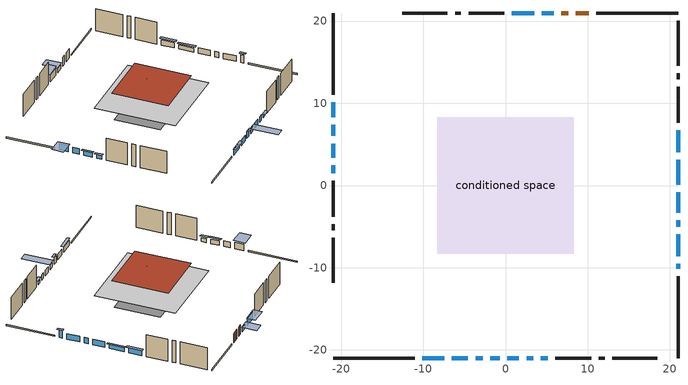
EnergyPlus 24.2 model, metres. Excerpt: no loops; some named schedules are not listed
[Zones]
conditioned space
 floor outside (Floor1 construction): -0.56,-0.56 -0.56,0.56 0.56,0.56 0.56,-0.56 z0
 floor outside (Floor2 construction): -0.82,-0.82 -0.82,0.82 0.82,0.82 0.82,-0.82 z0
 floor outside (Floor3 construction): -1.97,-1.97 -1.97,1.97 1.97,1.97 1.97,-1.97 z0
 floor adiabatic (AdiabaticFloorConstruction): -8.29,-8.29 -8.29,8.29 8.29,8.29 8.29,-8.29 z2.44
 floor foundation (Slab1 construction): -7.01,-4.72 -7.01,4.72 7.01,4.72 7.01,-4.72 z0
 wall outside (RimJoist1 construction): 20.98,20.98 11.04,20.98 / -20.98,-20.98 -11.04,-20.98 / -20.98,20.98 -20.98,11.04 / 20.98,-20.98 20.98,-11.04 z0:0.3
 wall outside (AdiabaticWallConstruction 1): 10.12,20.98 8.54,20.98 / 7.61,20.98 6.8,20.98 z0:2.03
 wall outside (AdiabaticWallConstruction): 20.98,-10.12 20.98,-9.51 z0:1.7; -10.12,-20.98 -7.45,-20.98 / 20.98,4.06 20.98,6.73 z0:1.14; 20.98,-8.58 20.98,-5.94 / 20.98,-5.01 20.98,-4.22 / -6.52,-20.98 -4.56,-20.98 / 0.23,-20.98 1.64,-20.98 / -20.98,7.36 -20.98,6.03 / 20.98,-3.29 20.98,-0.85 / 2.56,-20.98 3.35,-20.98 z0:1.22; 5.88,20.98 4.4,20.98 / -20.98,2.45 -20.98,1.48 z0:0.86; 3.47,20.98 0.78,20.98 / -3.64,-20.98 -2.77,-20.98 / -20.98,10.12 -20.98,8.29 z0:1.47; -1.84,-20.98 -0.7,-20.98 / -20.98,5.11 -20.98,3.38 z0:0.99; 20.98,0.08 20.98,3.13 z0:0.92; 4.28,-20.98 5.14,-20.98 z0:0.69
 wall outside (Wall1 construction): -0.15,20.98 -4.49,20.98 / 6.07,-20.98 10.42,-20.98 / -20.98,0.55 -20.98,-3.79 / 20.98,7.66 20.98,12 z0:4.88
 wall outside (Wall2 construction): -5.42,20.98 -6.14,20.98 / 11.35,-20.98 12.06,-20.98 / -20.98,-4.72 -20.98,-5.44 / 20.98,12.93 20.98,13.65 z0:4.88
 wall outside (Wall3 construction): -7.07,20.98 -12.54,20.98 / 12.99,-20.98 18.46,-20.98 / -20.98,-6.37 -20.98,-11.84 / 20.98,14.58 20.98,20.05 z0:4.88
 window (WindowConstruction 18): 20.98,-10.12 20.98,-9.51 z0:1.7
 window (WindowConstruction 6): -10.12,-20.98 -7.45,-20.98 z0:1.14
 window (WindowConstruction 7): 20.98,-8.58 20.98,-5.94 z0:1.22
 window (WindowConstruction 8): 20.98,-5.01 20.98,-4.22 z0:1.22
 window (WindowConstruction 9): 5.87,20.98 4.4,20.98 z0:0.86
 window (WindowConstruction 10): 3.47,20.98 0.78,20.98 z0:1.47
 window (WindowConstruction 11): -6.52,-20.98 -4.56,-20.98 z0:1.22
 window (WindowConstruction 12): -3.63,-20.98 -2.77,-20.98 z0:1.47
 window (WindowConstruction 13): -20.98,10.12 -20.98,8.29 z0:1.47
 window (WindowConstruction 14): -1.84,-20.98 -0.7,-20.98 z0:0.99
 window (WindowConstruction 15): 0.23,-20.98 1.63,-20.98 z0:1.22
 window (WindowConstruction 16): -20.98,7.36 -20.98,6.04 z0:1.22
 window (WindowConstruction 17): 20.98,-3.29 20.98,-0.85 z0:1.22
 window (WindowConstruction): 20.98,0.08 20.98,3.13 z0:0.91
 window (WindowConstruction 1): 20.98,4.06 20.98,6.73 z0:1.14
 window (WindowConstruction 2): 2.56,-20.98 3.35,-20.98 z0:1.22
 window (WindowConstruction 3): -20.98,5.11 -20.98,3.38 z0:0.99
 window (WindowConstruction 4): 4.28,-20.98 5.14,-20.98 z0:0.69
 window (WindowConstruction 5): -20.98,2.45 -20.98,1.48 z0:0.86
 door (Door): 10.12,20.98 8.54,20.98 z0:2.03
 door (Door 1): 7.61,20.98 6.8,20.98 z0:2.03
 ceiling adiabatic (AdiabaticFloorConstruction): 8.29,-8.29 8.29,8.29 -8.29,8.29 -8.29,-8.29 z2.44
 roof outside (Roof1 construction): -5.75,5.75 -5.75,-5.75 5.75,-5.75 5.75,5.75 z4.88
 roof outside (Roof2 construction): -1.61,1.61 -1.61,-1.61 1.61,-1.61 1.61,1.61 z4.88
shading: 20.98,-9.21 20.98,-10.41 21.49,-10.41 21.49,-9.21 z2; -7.15,-20.98 -10.41,-20.98 -10.41,-21.49 -7.15,-21.49 z1.44; 4.1,20.98 6.17,20.98 6.17,24.03 4.1,24.03 z1.16; 0.48,20.98 3.77,20.98 3.77,22.76 0.48,22.76 z1.77; -2.57,-20.98 -3.84,-20.98 -3.84,-21.39 -2.57,-21.39 z1.67; -20.98,7.99 -20.98,10.41 -24.03,10.41 -24.03,7.99 z1.77; -0.4,-20.98 -2.14,-20.98 -2.14,-26.77 -0.4,-26.77 z1.29; 20.98,3.43 20.98,-0.22 21.39,-0.22 21.39,3.43 z1.21; 20.98,7.03 20.98,3.76 21.49,3.76 21.49,7.03 z1.44; -20.98,3.08 -20.98,5.4 -21.49,5.4 -21.49,3.08 z1.29; 5.44,-20.98 3.98,-20.98 3.98,-21.49 5.44,-21.49 z0.98; -20.98,1.18 -20.98,2.75 -21.49,2.75 -21.49,1.18 z1.16
[Building]
Building 1: Terrain=Suburbs
[Site:Location]
Summerland CS_BC: Latitude {deg}=49.56; Longitude {deg}=-119.65; Time Zone {hr}=-8; Elevation {m}=454; Keep Site Location Information=Yes
[Site:GroundTemperature:Shallow]
5.06956, 3.19416, 3.04397, 3.93394, 7.50669, 11.0628, 14.1458, 16.0987, 16.2646, 14.6762, 11.6719, 8.22487
[Site:WaterMainsTemperature]
Calculation Method=Schedule; Temperature Schedule=mains temperature schedule
[Material] Roughness=Rough; Thermal Absorptance=0.9
Name | Thickness {m} | Conductivity {W/m-K} | Density {kg/m3} | Specific Heat {J/kg-K} | Solar Absorptance | Visible Absorptance
asphalt or fiberglass shingles | 0.00635 | 0.162714 | 1121.4 | 1465.45 | 0.4 | 0.4
concrete 4.0 in. | 0.1016 | 1.803125 | 2242.8 | 837.4 | 0.7 | 0.7
door material | 0.04445 | 0.0451087 | 512.64 | 1214.23 | 0.7 | 0.7
floor covering | 0.0127 | 0.0433444 | 54.468 | 1339.84 | 0.6 | 0.6
floor rigid ins; roof rigid ins 1 | 0.051816 | 0.029427 | 32.04 | 1214.23 | 0.7 | 0.7
floor rigid ins 1; wall rigid ins | 0.512978 | 0.029427 | 32.04 | 1214.23 | 0.7 | 0.7
floor stud and cavity | 0.1397 | 0.0901361 | 92.3553 | 1139.71 | 0.7 | 0.7
floor stud and cavity 1 | 0.1397 | 0.0905476 | 92.3553 | 1139.71 | 0.7 | 0.7
floor stud and cavity 2 | 0.1397 | 0.0903414 | 92.3553 | 1139.71 | 0.7 | 0.7
floor stud and cavity 3 | 0.1397 | 1.75129 | 37.0049 | 1207.88 | 0.7 | 0.7
furniture material conditioned space 1 | 0.1524 | 0.115458 | 640.8 | 1214.23 | 0.6 | 0.6
gypsum board | 0.0127 | 0.160291 | 801 | 837.4 | 0.6 | 0.6
osb sheathing 0.5 in. | 0.0127 | 0.115458 | 512.64 | 1214.23 | 0.7 | 0.7
osb sheathing 0.75 in. | 0.01905 | 0.115458 | 512.64 | 1214.23 | 0.7 | 0.7
osb sheathing 2.0 in. | 0.0508 | 0.115458 | 512.64 | 1214.23 | 0.7 | 0.7
rim joist stud and cavity | 0.0508 | 0.0310022 | 125.044 | 1163.47 | 0.6 | 0.6
roof rigid ins | 0.103632 | 0.029427 | 32.04 | 1214.23 | 0.7 | 0.7
roof stud and cavity | 0.2032 | 0.077871 | 78.34581 | 1123.46 | 0.7 | 0.7
roof stud and cavity 1 | 0.2032 | 0.160292 | 78.34581 | 1123.46 | 0.7 | 0.7
wall stud and cavity | 0.1397 | 0.100049 | 139.0536 | 1170.24 | 0.7 | 0.7
wall stud and cavity 1 | 0.1397 | 0.10344 | 139.0536 | 1170.24 | 0.7 | 0.7
wall stud and cavity 2 | 0.1397 | 0.0935595 | 139.0536 | 1170.24 | 0.7 | 0.7
wall stud and cavity 3 | 0.0889 | 0.380278 | 52.3479 | 1209.89 | 0.7 | 0.7
wall stud and cavity 4 | 0.0889 | 0.391764 | 83.0341 | 1211.67 | 0.7 | 0.7
wood siding | 0.0254 | 0.102417 | 544.68 | 1172.36 | 0.4 | 0.4
wood siding 1; wood siding 2; wood siding 3 | 0.0254 | 0.102417 | 544.68 | 1172.36 | 0.7 | 0.7
[WindowMaterial:SimpleGlazingSystem]
Name | U-Factor {W/m2-K} | Solar Heat Gain Coefficient
WindowMaterial | 2.080987 | 0.62
WindowMaterial 1 | 2.32968 | 0.58
WindowMaterial 10 | 2.34161 | 0.41
WindowMaterial 11 | 2.34842 | 0.57
WindowMaterial 12 | 2.50286 | 0.51
WindowMaterial 13 | 2.56986 | 0.47
WindowMaterial 14 | 2.33309 | 0.58
WindowMaterial 15 | 2.4563 | 0.51
WindowMaterial 2 | 2.52841 | 0.49
WindowMaterial 3 | 2.415989 | 0.54
WindowMaterial 4 | 2.63573 | 0.44
WindowMaterial 5 | 2.56873 | 0.48
WindowMaterial 6 | 2.430184 | 0.54
WindowMaterial 7 | 2.52898 | 0.49
WindowMaterial 8 | 2.46879 | 0.52
WindowMaterial 9 | 2.291073 | 0.6
[Construction]
AdiabaticFloorConstruction: floor stud and cavity 3, floor rigid ins 1, osb sheathing 0.75 in., floor covering
AdiabaticWallConstruction: wood siding 2, wall rigid ins, wall stud and cavity 3, gypsum board
AdiabaticWallConstruction 1: wood siding 3, wall rigid ins, wall stud and cavity 3, gypsum board
Door; Door 1: door material
Floor1 construction: floor stud and cavity, floor rigid ins, osb sheathing 0.75 in., floor covering
Floor2 construction: floor stud and cavity 1, floor rigid ins, osb sheathing 0.75 in., floor covering
Floor3 construction: floor stud and cavity 2, floor rigid ins, osb sheathing 0.75 in., floor covering
furniture construction conditioned space 1: furniture material conditioned space 1
PartitionWallConstruction: gypsum board, wall stud and cavity 4, gypsum board
RimJoist1 construction: wood siding 1, osb sheathing 2.0 in., rim joist stud and cavity
Roof1 construction: asphalt or fiberglass shingles, roof rigid ins, osb sheathing 0.75 in., roof stud and cavity, gypsum board
Roof2 construction: asphalt or fiberglass shingles, roof rigid ins 1, osb sheathing 0.75 in., roof stud and cavity 1, gypsum board
Slab1 construction: concrete 4.0 in.
Wall1 construction: wood siding, osb sheathing 0.5 in., wall stud and cavity, gypsum board
Wall2 construction: wood siding, osb sheathing 0.5 in., wall stud and cavity 1, gypsum board
Wall3 construction: wood siding, osb sheathing 0.5 in., wall stud and cavity 2, gypsum board
WindowConstruction: WindowMaterial
WindowConstruction 1; WindowConstruction 6: WindowMaterial 1
WindowConstruction 10: WindowMaterial 9
WindowConstruction 11: WindowMaterial 10
WindowConstruction 12; WindowConstruction 9: WindowMaterial 8
WindowConstruction 13: WindowMaterial 11
WindowConstruction 14: WindowMaterial 12
WindowConstruction 15; WindowConstruction 3: WindowMaterial 3
WindowConstruction 16: WindowMaterial 13
WindowConstruction 17: WindowMaterial 14
WindowConstruction 18: WindowMaterial 15
WindowConstruction 2: WindowMaterial 2
WindowConstruction 4: WindowMaterial 4
WindowConstruction 5: WindowMaterial 5
WindowConstruction 7: WindowMaterial 6
WindowConstruction 8: WindowMaterial 7
[Zone]
conditioned space: Multiplier=1; Volume {m3}=703.7; Part of Total Floor Area=Yes
[Space]
conditioned space 1: Zone=conditioned space; Volume {m3}=703.7
[SurfaceProperty:ExposedFoundationPerimeter]
Slab1: Exposed Perimeter Calculation Method=TotalExposedPerimeter; Total Exposed Perimeter {m}=46.939
[InternalMass] Zone or ZoneList=conditioned space; Space or SpaceList=conditioned space 1
Name | Construction | Surface Area {m2}
furniture mass conditioned space 1 | furniture construction conditioned space 1 | 170.66
partition wall mass | PartitionWallConstruction | 426.649
[Lights]
interior lighting: Zone or ZoneList or Space or SpaceList=conditioned space 1; Schedule=interior lighting schedule; Design Level Calculation Method=LightingLevel; Lighting Level {W}=343.2; Return Air Fraction=0; Fraction Radiant=0.6; Fraction Visible=0.2; Fraction Replaceable=1
[People]
occupants: Zone or ZoneList or Space or SpaceList=conditioned space 1; Number of People Schedule=occupants schedule; Number of People Calculation Method=People; Number of People=3; Fraction Radiant=0.314171; Sensible Heat Fraction=0.56303; Activity Level Schedule=occupants activity schedule; Carbon Dioxide Generation Rate {m3/s-W}=0; Enable ASHRAE 55 Comfort Warnings=No; Mean Radiant Temperature Calculation Type=EnclosureAveraged
[ElectricEquipment] Zone or ZoneList or Space or SpaceList=conditioned space 1; Design Level Calculation Method=EquipmentLevel
Name | Schedule | Design Level {W} | Fraction Latent | Fraction Radiant | Fraction Lost
clothes dryer | clothes dryer schedule | 140.772 | 0.015 | 0.081 | 0.85
clothes washer | clothes washer schedule | 32.1985 | 0.03 | 0.162 | 0.7
cooking range | cooking range schedule | 215.147 | 0.08 | 0.432 | 0.2
dishwasher | dishwasher schedule | 66.8632 | 0.3 | 0.18 | 0.4
fridge | fridge schedule | 72.9452 | 0 | 0.6 | 0
mech vent bath fan 0 | mech vent bath fan 0 schedule | 50.2 | 0 | 0 | 1
mech vent bath fan 1 | mech vent bath fan 1 schedule | 50.2 | 0 | 0 | 1
mech vent house fan | mech vent house fan schedule | 0 | 0 | 0 | 1
mech vent house fan cfis | mech vent house fan cfis schedule | 0 | 0 | 0 | 0
mech vent range fan 0 | mech vent range fan 0 schedule | 57 | 0 | 0 | 1
misc plug loads | misc plug loads schedule | 494.7 | 0.045 | 0.513 | 0.1
whole house fan | Always On Discrete | 0 | 0 | 0 | 1
[OtherEquipment] Zone or ZoneList or Space or SpaceList=conditioned space 1; Design Level Calculation Method=EquipmentLevel
Name | Fuel Type | Schedule | Design Level {W} | Fraction Latent | Fraction Radiant | Fraction Lost
clothes dryer 1 | Electricity | clothes dryer schedule | 0 | 0.015 | 0.081 | 0.85
cooking range 1 | Electricity | cooking range schedule | 0 | 0.08 | 0.432 | 0.2
general water use latent | None | general water use schedule | 62.594 | 1 | 0 | 0
general water use sensible | None | general water use schedule | -61.6891 | 0 | 0.6 | 0
mech vent house fan latent load | None | Always On Discrete | 0 | 1 | 0 | 0
mech vent house fan sensible load | None | Always On Discrete | 0 | 0 | 0 | 0
water heater energy adjustment1 | NaturalGas | Always On Discrete | 0.01 | 0 | 0 | 1
[ZoneInfiltration:DesignFlowRate] Zone or ZoneList or Space or SpaceList=conditioned space 1; Schedule=Always On Discrete; Design Flow Rate Calculation Method=Flow/Zone; Design Flow Rate {m3/s}=0
infil flow; natural vent flow; whole house fan flow
[Foundation:Kiva]
Foundation Kiva 1: Initial Indoor Air Temperature {C}=18; Wall Height Above Grade {m}=0.1016; Wall Depth Below Slab {m}=0.2032
[Foundation:Kiva:Settings]
Soil Conductivity {W/m-K}=0.849921; Soil Density {kg/m3}=1842.3; Soil Specific Heat {J/kg-K}=418.7; Ground Solar Absorptivity=0.9; Ground Thermal Absorptivity=0.9; Ground Surface Roughness {m}=0.03; Far-Field Width {m}=40; Deep-Ground Boundary Condition=ZeroFlux; Deep-Ground Depth {m}=40; Minimum Cell Dimension {m}=0.2; Maximum Cell Growth Coefficient=3; Simulation Timestep=Timestep
[Exterior:Lights]
exterior lighting: Schedule=exterior lighting schedule; Design Level {W}=75.6
[Schedule:Week:Daily]
interior lighting schedule Week Rule - Jan1-Jan27: interior lighting schedule day, interior lighting schedule day, interior lighting schedule day, interior lighting schedule day, interior lighting schedule day, interior lighting schedule day, interior lighting schedule day, interior lighting schedule default day, interior lighting schedule default day, interior lighting schedule default day, interior lighting schedule default day, interior lighting schedule default day
interior lighting schedule Week Rule - Jan28-Feb3: interior lighting schedule day, interior lighting schedule day, interior lighting schedule day, interior lighting schedule day, interior lighting schedule day 1, interior lighting schedule day 1, interior lighting schedule day 1, interior lighting schedule default day, interior lighting schedule default day, interior lighting schedule default day, interior lighting schedule default day, interior lighting schedule default day
interior lighting schedule Week Rule - Feb4-Feb24: interior lighting schedule day 1, interior lighting schedule day 1, interior lighting schedule day 1, interior lighting schedule day 1, interior lighting schedule day 1, interior lighting schedule day 1, interior lighting schedule day 1, interior lighting schedule default day, interior lighting schedule default day, interior lighting schedule default day, interior lighting schedule default day, interior lighting schedule default day
interior lighting schedule Week Rule - Feb25-Mar3: interior lighting schedule day 1, interior lighting schedule day 1, interior lighting schedule day 1, interior lighting schedule day 1, interior lighting schedule day 2, interior lighting schedule day 2, interior lighting schedule day 2, interior lighting schedule default day, interior lighting schedule default day, interior lighting schedule default day, interior lighting schedule default day, interior lighting schedule default day
interior lighting schedule Week Rule - Mar4-Mar31: interior lighting schedule day 2, interior lighting schedule day 2, interior lighting schedule day 2, interior lighting schedule day 2, interior lighting schedule day 2, interior lighting schedule day 2, interior lighting schedule day 2, interior lighting schedule default day, interior lighting schedule default day, interior lighting schedule default day, interior lighting schedule default day, interior lighting schedule default day
interior lighting schedule Week Rule - Apr1-Apr28: interior lighting schedule day 3, interior lighting schedule day 3, interior lighting schedule day 3, interior lighting schedule day 3, interior lighting schedule day 3, interior lighting schedule day 3, interior lighting schedule day 3, interior lighting schedule default day, interior lighting schedule default day, interior lighting schedule default day, interior lighting schedule default day, interior lighting schedule default day
interior lighting schedule Week Rule - Apr29-May5: interior lighting schedule day 3, interior lighting schedule day 3, interior lighting schedule day 4, interior lighting schedule day 4, interior lighting schedule day 4, interior lighting schedule day 4, interior lighting schedule day 4, interior lighting schedule default day, interior lighting schedule default day, interior lighting schedule default day, interior lighting schedule default day, interior lighting schedule default day
interior lighting schedule Week Rule - May6-May26: interior lighting schedule day 4, interior lighting schedule day 4, interior lighting schedule day 4, interior lighting schedule day 4, interior lighting schedule day 4, interior lighting schedule day 4, interior lighting schedule day 4, interior lighting schedule default day, interior lighting schedule default day, interior lighting schedule default day, interior lighting schedule default day, interior lighting schedule default day
interior lighting schedule Week Rule - May27-Jun2: interior lighting schedule day 4, interior lighting schedule day 4, interior lighting schedule day 4, interior lighting schedule day 4, interior lighting schedule day 4, interior lighting schedule day 5, interior lighting schedule day 5, interior lighting schedule default day, interior lighting schedule default day, interior lighting schedule default day, interior lighting schedule default day, interior lighting schedule default day
interior lighting schedule Week Rule - Jun3-Jun30: interior lighting schedule day 5, interior lighting schedule day 5, interior lighting schedule day 5, interior lighting schedule day 5, interior lighting schedule day 5, interior lighting schedule day 5, interior lighting schedule day 5, interior lighting schedule default day, interior lighting schedule default day, interior lighting schedule default day, interior lighting schedule default day, interior lighting schedule default day
interior lighting schedule Week Rule - Jul1-Jul28: interior lighting schedule day 6, interior lighting schedule day 6, interior lighting schedule day 6, interior lighting schedule day 6, interior lighting schedule day 6, interior lighting schedule day 6, interior lighting schedule day 6, interior lighting schedule default day, interior lighting schedule default day, interior lighting schedule default day, interior lighting schedule default day, interior lighting schedule default day
interior lighting schedule Week Rule - Jul29-Aug4: interior lighting schedule day 6, interior lighting schedule day 6, interior lighting schedule day 6, interior lighting schedule day 7, interior lighting schedule day 7, interior lighting schedule day 7, interior lighting schedule day 7, interior lighting schedule default day, interior lighting schedule default day, interior lighting schedule default day, interior lighting schedule default day, interior lighting schedule default day
interior lighting schedule Week Rule - Aug5-Aug25: interior lighting schedule day 7, interior lighting schedule day 7, interior lighting schedule day 7, interior lighting schedule day 7, interior lighting schedule day 7, interior lighting schedule day 7, interior lighting schedule day 7, interior lighting schedule default day, interior lighting schedule default day, interior lighting schedule default day, interior lighting schedule default day, interior lighting schedule default day
interior lighting schedule Week Rule - Aug26-Sep1: interior lighting schedule day 7, interior lighting schedule day 7, interior lighting schedule day 7, interior lighting schedule day 7, interior lighting schedule day 7, interior lighting schedule day 7, interior lighting schedule day 8, interior lighting schedule default day, interior lighting schedule default day, interior lighting schedule default day, interior lighting schedule default day, interior lighting schedule default day
interior lighting schedule Week Rule - Sep2-Sep29: interior lighting schedule day 8, interior lighting schedule day 8, interior lighting schedule day 8, interior lighting schedule day 8, interior lighting schedule day 8, interior lighting schedule day 8, interior lighting schedule day 8, interior lighting schedule default day, interior lighting schedule default day, interior lighting schedule default day, interior lighting schedule default day, interior lighting schedule default day
interior lighting schedule Week Rule - Sep30-Oct6: interior lighting schedule day 8, interior lighting schedule day 9, interior lighting schedule day 9, interior lighting schedule day 9, interior lighting schedule day 9, interior lighting schedule day 9, interior lighting schedule day 9, interior lighting schedule default day, interior lighting schedule default day, interior lighting schedule default day, interior lighting schedule default day, interior lighting schedule default day
interior lighting schedule Week Rule - Oct7-Oct27: interior lighting schedule day 9, interior lighting schedule day 9, interior lighting schedule day 9, interior lighting schedule day 9, interior lighting schedule day 9, interior lighting schedule day 9, interior lighting schedule day 9, interior lighting schedule default day, interior lighting schedule default day, interior lighting schedule default day, interior lighting schedule default day, interior lighting schedule default day
interior lighting schedule Week Rule - Oct28-Nov3: interior lighting schedule day 9, interior lighting schedule day 9, interior lighting schedule day 9, interior lighting schedule day 9, interior lighting schedule day 10, interior lighting schedule day 10, interior lighting schedule day 10, interior lighting schedule default day, interior lighting schedule default day, interior lighting schedule default day, interior lighting schedule default day, interior lighting schedule default day
interior lighting schedule Week Rule - Nov4-Nov24: interior lighting schedule day 10, interior lighting schedule day 10, interior lighting schedule day 10, interior lighting schedule day 10, interior lighting schedule day 10, interior lighting schedule day 10, interior lighting schedule day 10, interior lighting schedule default day, interior lighting schedule default day, interior lighting schedule default day, interior lighting schedule default day, interior lighting schedule default day
interior lighting schedule Week Rule - Nov25-Dec1: interior lighting schedule day 10, interior lighting schedule day 10, interior lighting schedule day 10, interior lighting schedule day 10, interior lighting schedule day 10, interior lighting schedule day 10, interior lighting schedule day 11, interior lighting schedule default day, interior lighting schedule default day, interior lighting schedule default day, interior lighting schedule default day, interior lighting schedule default day
interior lighting schedule Week Rule - Dec2-Dec31: interior lighting schedule day 11, interior lighting schedule day 11, interior lighting schedule day 11, interior lighting schedule day 11, interior lighting schedule day 11, interior lighting schedule day 11, interior lighting schedule day 11, interior lighting schedule default day, interior lighting schedule default day, interior lighting schedule default day, interior lighting schedule default day, interior lighting schedule default day
occupants schedule Week Rule - Jan1-Dec31: occupants schedule day, occupants schedule day, occupants schedule day, occupants schedule day, occupants schedule day, occupants schedule day, occupants schedule day, occupants schedule default day, occupants schedule default day, occupants schedule default day, occupants schedule default day, occupants schedule default day
clothes dryer schedule Week Rule - Jan1-Dec31: clothes dryer schedule day, clothes dryer schedule day, clothes dryer schedule day, clothes dryer schedule day, clothes dryer schedule day, clothes dryer schedule day, clothes dryer schedule day, clothes dryer schedule default day, clothes dryer schedule default day, clothes dryer schedule default day, clothes dryer schedule default day, clothes dryer schedule default day
clothes washer schedule Week Rule - Jan1-Dec31: clothes washer schedule day, clothes washer schedule day, clothes washer schedule day, clothes washer schedule day, clothes washer schedule day, clothes washer schedule day, clothes washer schedule day, clothes washer schedule default day, clothes washer schedule default day, clothes washer schedule default day, clothes washer schedule default day, clothes washer schedule default day
cooking range schedule Week Rule - Jan1-Dec31: cooking range schedule day, cooking range schedule day, cooking range schedule day, cooking range schedule day, cooking range schedule day, cooking range schedule day, cooking range schedule day, cooking range schedule default day, cooking range schedule default day, cooking range schedule default day, cooking range schedule default day, cooking range schedule default day
dishwasher schedule Week Rule - Jan1-Dec31: dishwasher schedule day, dishwasher schedule day, dishwasher schedule day, dishwasher schedule day, dishwasher schedule day, dishwasher schedule day, dishwasher schedule day, dishwasher schedule default day, dishwasher schedule default day, dishwasher schedule default day, dishwasher schedule default day, dishwasher schedule default day
mech vent bath fan 0 schedule Week Rule - Jan1-Dec31: mech vent bath fan 0 schedule day, mech vent bath fan 0 schedule day, mech vent bath fan 0 schedule day, mech vent bath fan 0 schedule day, mech vent bath fan 0 schedule day, mech vent bath fan 0 schedule day, mech vent bath fan 0 schedule day, mech vent bath fan 0 schedule default day, mech vent bath fan 0 schedule default day, mech vent bath fan 0 schedule default day, mech vent bath fan 0 schedule default day, mech vent bath fan 0 schedule default day
mech vent bath fan 1 schedule Week Rule - Jan1-Dec31: mech vent bath fan 1 schedule day, mech vent bath fan 1 schedule day, mech vent bath fan 1 schedule day, mech vent bath fan 1 schedule day, mech vent bath fan 1 schedule day, mech vent bath fan 1 schedule day, mech vent bath fan 1 schedule day, mech vent bath fan 1 schedule default day, mech vent bath fan 1 schedule default day, mech vent bath fan 1 schedule default day, mech vent bath fan 1 schedule default day, mech vent bath fan 1 schedule default day
mech vent range fan 0 schedule Week Rule - Jan1-Dec31: mech vent range fan 0 schedule day, mech vent range fan 0 schedule day, mech vent range fan 0 schedule day, mech vent range fan 0 schedule day, mech vent range fan 0 schedule day, mech vent range fan 0 schedule day, mech vent range fan 0 schedule day, mech vent range fan 0 schedule default day, mech vent range fan 0 schedule default day, mech vent range fan 0 schedule default day, mech vent range fan 0 schedule default day, mech vent range fan 0 schedule default day
misc plug loads schedule Week Rule - Jan1-Dec31: misc plug loads schedule day, misc plug loads schedule day, misc plug loads schedule day, misc plug loads schedule day, misc plug loads schedule day, misc plug loads schedule day, misc plug loads schedule day, misc plug loads schedule default day, misc plug loads schedule default day, misc plug loads schedule default day, misc plug loads schedule default day, misc plug loads schedule default day
general water use schedule Week Rule - Jan1-Dec31: general water use schedule day, general water use schedule day, general water use schedule day, general water use schedule day, general water use schedule day, general water use schedule day, general water use schedule day, general water use schedule default day, general water use schedule default day, general water use schedule default day, general water use schedule default day, general water use schedule default day
exterior lighting schedule Week Rule - Jan1-Jan27: exterior lighting schedule day, exterior lighting schedule day, exterior lighting schedule day, exterior lighting schedule day, exterior lighting schedule day, exterior lighting schedule day, exterior lighting schedule day, exterior lighting schedule default day, exterior lighting schedule default day, exterior lighting schedule default day, exterior lighting schedule default day, exterior lighting schedule default day
exterior lighting schedule Week Rule - Jan28-Feb3: exterior lighting schedule day, exterior lighting schedule day, exterior lighting schedule day, exterior lighting schedule day, exterior lighting schedule day 1, exterior lighting schedule day 1, exterior lighting schedule day 1, exterior lighting schedule default day, exterior lighting schedule default day, exterior lighting schedule default day, exterior lighting schedule default day, exterior lighting schedule default day
exterior lighting schedule Week Rule - Feb4-Feb24: exterior lighting schedule day 1, exterior lighting schedule day 1, exterior lighting schedule day 1, exterior lighting schedule day 1, exterior lighting schedule day 1, exterior lighting schedule day 1, exterior lighting schedule day 1, exterior lighting schedule default day, exterior lighting schedule default day, exterior lighting schedule default day, exterior lighting schedule default day, exterior lighting schedule default day
exterior lighting schedule Week Rule - Feb25-Mar3: exterior lighting schedule day 1, exterior lighting schedule day 1, exterior lighting schedule day 1, exterior lighting schedule day 1, exterior lighting schedule day 2, exterior lighting schedule day 2, exterior lighting schedule day 2, exterior lighting schedule default day, exterior lighting schedule default day, exterior lighting schedule default day, exterior lighting schedule default day, exterior lighting schedule default day
exterior lighting schedule Week Rule - Mar4-Mar31: exterior lighting schedule day 2, exterior lighting schedule day 2, exterior lighting schedule day 2, exterior lighting schedule day 2, exterior lighting schedule day 2, exterior lighting schedule day 2, exterior lighting schedule day 2, exterior lighting schedule default day, exterior lighting schedule default day, exterior lighting schedule default day, exterior lighting schedule default day, exterior lighting schedule default day
exterior lighting schedule Week Rule - Apr1-Apr28: exterior lighting schedule day 3, exterior lighting schedule day 3, exterior lighting schedule day 3, exterior lighting schedule day 3, exterior lighting schedule day 3, exterior lighting schedule day 3, exterior lighting schedule day 3, exterior lighting schedule default day, exterior lighting schedule default day, exterior lighting schedule default day, exterior lighting schedule default day, exterior lighting schedule default day
exterior lighting schedule Week Rule - Apr29-May5: exterior lighting schedule day 3, exterior lighting schedule day 3, exterior lighting schedule day 4, exterior lighting schedule day 4, exterior lighting schedule day 4, exterior lighting schedule day 4, exterior lighting schedule day 4, exterior lighting schedule default day, exterior lighting schedule default day, exterior lighting schedule default day, exterior lighting schedule default day, exterior lighting schedule default day
exterior lighting schedule Week Rule - May6-May26: exterior lighting schedule day 4, exterior lighting schedule day 4, exterior lighting schedule day 4, exterior lighting schedule day 4, exterior lighting schedule day 4, exterior lighting schedule day 4, exterior lighting schedule day 4, exterior lighting schedule default day, exterior lighting schedule default day, exterior lighting schedule default day, exterior lighting schedule default day, exterior lighting schedule default day
exterior lighting schedule Week Rule - May27-Jun2: exterior lighting schedule day 4, exterior lighting schedule day 4, exterior lighting schedule day 4, exterior lighting schedule day 4, exterior lighting schedule day 4, exterior lighting schedule day 5, exterior lighting schedule day 5, exterior lighting schedule default day, exterior lighting schedule default day, exterior lighting schedule default day, exterior lighting schedule default day, exterior lighting schedule default day
exterior lighting schedule Week Rule - Jun3-Jun30: exterior lighting schedule day 5, exterior lighting schedule day 5, exterior lighting schedule day 5, exterior lighting schedule day 5, exterior lighting schedule day 5, exterior lighting schedule day 5, exterior lighting schedule day 5, exterior lighting schedule default day, exterior lighting schedule default day, exterior lighting schedule default day, exterior lighting schedule default day, exterior lighting schedule default day
exterior lighting schedule Week Rule - Jul1-Jul28: exterior lighting schedule day 6, exterior lighting schedule day 6, exterior lighting schedule day 6, exterior lighting schedule day 6, exterior lighting schedule day 6, exterior lighting schedule day 6, exterior lighting schedule day 6, exterior lighting schedule default day, exterior lighting schedule default day, exterior lighting schedule default day, exterior lighting schedule default day, exterior lighting schedule default day
exterior lighting schedule Week Rule - Jul29-Aug4: exterior lighting schedule day 6, exterior lighting schedule day 6, exterior lighting schedule day 6, exterior lighting schedule day 7, exterior lighting schedule day 7, exterior lighting schedule day 7, exterior lighting schedule day 7, exterior lighting schedule default day, exterior lighting schedule default day, exterior lighting schedule default day, exterior lighting schedule default day, exterior lighting schedule default day
exterior lighting schedule Week Rule - Aug5-Aug25: exterior lighting schedule day 7, exterior lighting schedule day 7, exterior lighting schedule day 7, exterior lighting schedule day 7, exterior lighting schedule day 7, exterior lighting schedule day 7, exterior lighting schedule day 7, exterior lighting schedule default day, exterior lighting schedule default day, exterior lighting schedule default day, exterior lighting schedule default day, exterior lighting schedule default day
exterior lighting schedule Week Rule - Aug26-Sep1: exterior lighting schedule day 7, exterior lighting schedule day 7, exterior lighting schedule day 7, exterior lighting schedule day 7, exterior lighting schedule day 7, exterior lighting schedule day 7, exterior lighting schedule day 8, exterior lighting schedule default day, exterior lighting schedule default day, exterior lighting schedule default day, exterior lighting schedule default day, exterior lighting schedule default day
exterior lighting schedule Week Rule - Sep2-Sep29: exterior lighting schedule day 8, exterior lighting schedule day 8, exterior lighting schedule day 8, exterior lighting schedule day 8, exterior lighting schedule day 8, exterior lighting schedule day 8, exterior lighting schedule day 8, exterior lighting schedule default day, exterior lighting schedule default day, exterior lighting schedule default day, exterior lighting schedule default day, exterior lighting schedule default day
exterior lighting schedule Week Rule - Sep30-Oct6: exterior lighting schedule day 8, exterior lighting schedule day 9, exterior lighting schedule day 9, exterior lighting schedule day 9, exterior lighting schedule day 9, exterior lighting schedule day 9, exterior lighting schedule day 9, exterior lighting schedule default day, exterior lighting schedule default day, exterior lighting schedule default day, exterior lighting schedule default day, exterior lighting schedule default day
[Schedule:Year]
interior lighting schedule: interior lighting schedule Week Rule - Jan1-Jan27, 1, 1, 1, 27, interior lighting schedule Week Rule - Jan28-Feb3, 1, 28, 2, 3, interior lighting schedule Week Rule - Feb4-Feb24, 2, 4, 2, 24, interior lighting schedule Week Rule - Feb25-Mar3, 2, 25, 3, 3, interior lighting schedule Week Rule - Mar4-Mar31, 3, 4, 3, 31, interior lighting schedule Week Rule - Apr1-Apr28, 4, 1, 4, 28, interior lighting schedule Week Rule - Apr29-May5, 4, 29, 5, 5, interior lighting schedule Week Rule - May6-May26, 5, 6, 5, 26, interior lighting schedule Week Rule - May27-Jun2, 5, 27, 6, 2, interior lighting schedule Week Rule - Jun3-Jun30, 6, 3, 6, 30, interior lighting schedule Week Rule - Jul1-Jul28, 7, 1, 7, 28, interior lighting schedule Week Rule - Jul29-Aug4, 7, 29, 8, 4, interior lighting schedule Week Rule - Aug5-Aug25, 8, 5, 8, 25, interior lighting schedule Week Rule - Aug26-Sep1, 8, 26, 9, 1, interior lighting schedule Week Rule - Sep2-Sep29, 9, 2, 9, 29, interior lighting schedule Week Rule - Sep30-Oct6, 9, 30, 10, 6, interior lighting schedule Week Rule - Oct7-Oct27, 10, 7, 10, 27, interior lighting schedule Week Rule - Oct28-Nov3, 10, 28, 11, 3, interior lighting schedule Week Rule - Nov4-Nov24, 11, 4, 11, 24, interior lighting schedule Week Rule - Nov25-Dec1, 11, 25, 12, 1, interior lighting schedule Week Rule - Dec2-Dec31, 12, 2, 12, 31
occupants schedule: occupants schedule Week Rule - Jan1-Dec31, 1, 1, 12, 31
clothes dryer schedule: clothes dryer schedule Week Rule - Jan1-Dec31, 1, 1, 12, 31
clothes washer schedule: clothes washer schedule Week Rule - Jan1-Dec31, 1, 1, 12, 31
cooking range schedule: cooking range schedule Week Rule - Jan1-Dec31, 1, 1, 12, 31
dishwasher schedule: dishwasher schedule Week Rule - Jan1-Dec31, 1, 1, 12, 31
mech vent bath fan 0 schedule: mech vent bath fan 0 schedule Week Rule - Jan1-Dec31, 1, 1, 12, 31
mech vent bath fan 1 schedule: mech vent bath fan 1 schedule Week Rule - Jan1-Dec31, 1, 1, 12, 31
mech vent range fan 0 schedule: mech vent range fan 0 schedule Week Rule - Jan1-Dec31, 1, 1, 12, 31
misc plug loads schedule: misc plug loads schedule Week Rule - Jan1-Dec31, 1, 1, 12, 31
general water use schedule: general water use schedule Week Rule - Jan1-Dec31, 1, 1, 12, 31
exterior lighting schedule: exterior lighting schedule Week Rule - Jan1-Jan27, 1, 1, 1, 27, exterior lighting schedule Week Rule - Jan28-Feb3, 1, 28, 2, 3, exterior lighting schedule Week Rule - Feb4-Feb24, 2, 4, 2, 24, exterior lighting schedule Week Rule - Feb25-Mar3, 2, 25, 3, 3, exterior lighting schedule Week Rule - Mar4-Mar31, 3, 4, 3, 31, exterior lighting schedule Week Rule - Apr1-Apr28, 4, 1, 4, 28, exterior lighting schedule Week Rule - Apr29-May5, 4, 29, 5, 5, exterior lighting schedule Week Rule - May6-May26, 5, 6, 5, 26, exterior lighting schedule Week Rule - May27-Jun2, 5, 27, 6, 2, exterior lighting schedule Week Rule - Jun3-Jun30, 6, 3, 6, 30, exterior lighting schedule Week Rule - Jul1-Jul28, 7, 1, 7, 28, exterior lighting schedule Week Rule - Jul29-Aug4, 7, 29, 8, 4, exterior lighting schedule Week Rule - Aug5-Aug25, 8, 5, 8, 25, exterior lighting schedule Week Rule - Aug26-Sep1, 8, 26, 9, 1, exterior lighting schedule Week Rule - Sep2-Sep29, 9, 2, 9, 29, exterior lighting schedule Week Rule - Sep30-Oct6, 9, 30, 10, 6, exterior lighting schedule Week Rule - Oct7-Oct27, 10, 7, 10, 27, exterior lighting schedule Week Rule - Oct28-Nov3, 10, 28, 11, 3, exterior lighting schedule Week Rule - Nov4-Nov24, 11, 4, 11, 24, exterior lighting schedule Week Rule - Nov25-Dec1, 11, 25, 12, 1, exterior lighting schedule Week Rule - Dec2-Dec31, 12, 2, 12, 31
[Schedule:Constant]
Name | Hourly Value
occupants activity schedule | 117.228
fridge schedule | 0
mech vent house fan schedule; mech vent house fan cfis schedule; Always On Discrete | 1
[Schedule:Compact]
mains temperature schedule: Through: 01/01, For: AllDays, Until: 24:00, 8.8, Through: 01/02, For: AllDays, Until: 24:00, 8.73556, Through: 01/03, For: AllDays, Until: 24:00, 8.67222, Through: 01/04, For: AllDays, Until: 24:00, 8.61, Through: 01/05, For: AllDays, Until: 24:00, 8.54889, Through: 01/06, For: AllDays, Until: 24:00, 8.48944, Through: 01/07, For: AllDays, Until: 24:00, 8.43111, Through: 01/08, For: AllDays, Until: 24:00, 8.37389, Through: 01/09, For: AllDays, Until: 24:00, 8.31778, Through: 01/10, For: AllDays, Until: 24:00, 8.26333, Through: 01/11, For: AllDays, Until: 24:00, 8.21056, Through: 01/12, For: AllDays, Until: 24:00, 8.15889, Through: 01/13, For: AllDays, Until: 24:00, 8.10833, Through: 01/14, For: AllDays, Until: 24:00, 8.05944, Through: 01/15, For: AllDays, Until: 24:00, 8.01167, Through: 01/16, For: AllDays, Until: 24:00, 7.96556, Through: 01/17, For: AllDays, Until: 24:00, 7.92111, Through: 01/18, For: AllDays, Until: 24:00, 7.87778, Through: 01/19, For: AllDays, Until: 24:00, 7.83611, Through: 01/20, For: AllDays, Until: 24:00, 7.79556, Through: 01/21, For: AllDays, Until: 24:00, 7.75722, Through: 01/22, For: AllDays, Until: 24:00, 7.71944, Through: 01/23, For: AllDays, Until: 24:00, 7.68389, Through: 01/24, For: AllDays, Until: 24:00, 7.64944, Through: 01/25, For: AllDays, Until: 24:00, 7.61667, Through: 01/26, For: AllDays, Until: 24:00, 7.58556, Through: 01/27, For: AllDays, Until: 24:00, 7.55611, Through: 01/28, For: AllDays, Until: 24:00, 7.52778, Through: 01/29, For: AllDays, Until: 24:00, 7.50167, Through: 01/30, For: AllDays, Until: 24:00, 7.47667, Through: 01/31, For: AllDays, Until: 24:00, 7.45333, Through: 02/01, For: AllDays, Until: 24:00, 7.43111, Through: 02/02, For: AllDays, Until: 24:00, 7.41111, Through: 02/03, For: AllDays, Until: 24:00, 7.39278, Through: 02/04, For: AllDays, Until: 24:00, 7.37556, Through: 02/05, For: AllDays, Until: 24:00, 7.36, Through: 02/06, For: AllDays, Until: 24:00, 7.34667, Through: 02/07, For: AllDays, Until: 24:00, 7.33444, Through: 02/08, For: AllDays, Until: 24:00, 7.32389, Through: 02/09, For: AllDays, Until: 24:00, 7.315, Through: 02/10, For: AllDays, Until: 24:00, 7.30778, Through: 02/11, For: AllDays, Until: 24:00, 7.30222, Through: 02/12, For: AllDays, Until: 24:00, 7.29833, Through: 02/13, For: AllDays, Until: 24:00, 7.29611, Through: 02/14, For: AllDays, Until: 24:00, 7.29556, Through: 02/15, For: AllDays, Until: 24:00, 7.29611, Through: 02/16, For: AllDays, Until: 24:00, 7.29889, Through: 02/17, For: AllDays, Until: 24:00, 7.30278, Through: 02/18, For: AllDays, Until: 24:00, 7.30889, Through: 02/19, For: AllDays, Until: 24:00, 7.31667, Through: 02/20, For: AllDays, Until: 24:00, 7.32556, Through: 02/21, For: AllDays, Until: 24:00, 7.33611, Through: 02/22, For: AllDays, Until: 24:00, 7.34889, Through: 02/23, For: AllDays, Until: 24:00, 7.36278, Through: 02/24, For: AllDays, Until: 24:00, 7.37833, Through: 02/25, For: AllDays, Until: 24:00, 7.39556, Through: 02/26, For: AllDays, Until: 24:00, 7.41444, Through: 02/27, For: AllDays, Until: 24:00, 7.43444, Through: 02/28, For: AllDays, Until: 24:00, 7.45667, Through: 03/01, For: AllDays, Until: 24:00, 7.48056, Through: 03/02, For: AllDays, Until: 24:00, 7.50556, Through: 03/03, For: AllDays, Until: 24:00, 7.53222, Through: 03/04, For: AllDays, Until: 24:00, 7.56056, Through: 03/05, For: AllDays, Until: 24:00, 7.59056, Through: 03/06, For: AllDays, Until: 24:00, 7.62222, Through: 03/07, For: AllDays, Until: 24:00, 7.655, Through: 03/08, For: AllDays, Until: 24:00, 7.68944, Through: 03/09, For: AllDays, Until: 24:00, 7.72556, Through: 03/10, For: AllDays, Until: 24:00, 7.76333, Through: 03/11, For: AllDays, Until: 24:00, 7.80222, Through: 03/12, For: AllDays, Until: 24:00, 7.84278, Through: 03/13, For: AllDays, Until: 24:00, 7.88444, Through: 03/14, For: AllDays, Until: 24:00, 7.92833, Through: 03/15, For: AllDays, Until: 24:00, 7.97278, Through: 03/16, For: AllDays, Until: 24:00, 8.01944, Through: 03/17, For: AllDays, Until: 24:00, 8.06722, Through: 03/18, For: AllDays, Until: 24:00, 8.11611, Through: 03/19, For: AllDays, Until: 24:00, 8.16667, Through: 03/20, For: AllDays, Until: 24:00, 8.21889, Through: 03/21, For: AllDays, Until: 24:00, 8.27222, Through: 03/22, For: AllDays, Until: 24:00, 8.32667, Through: 03/23, For: AllDays, Until: 24:00, 8.38278, Through: 03/24, For: AllDays, Until: 24:00, 8.44, Through: 03/25, For: AllDays, Until: 24:00, 8.49889, Through: 03/26, For: AllDays, Until: 24:00, 8.55889, Through: 03/27, For: AllDays, Until: 24:00, 8.62, Through: 03/28, For: AllDays, Until: 24:00, 8.68222, Through: 03/29, For: AllDays, Until: 24:00, 8.74611, Through: 03/30, For: AllDays, Until: 24:00, 8.81056, Through: 03/31, For: AllDays, Until: 24:00, 8.87667, Through: 04/01, For: AllDays, Until: 24:00, 8.94389, Through: 04/02, For: AllDays, Until: 24:00, 9.01222, Through: 04/03, For: AllDays, Until: 24:00, 9.08167, Through: 04/04, For: AllDays, Until: 24:00, 9.15222, Through: 04/05, For: AllDays, Until: 24:00, 9.22389, Through: 04/06, For: AllDays, Until: 24:00, 9.29667, Through: 04/07, For: AllDays, Until: 24:00, 9.37056, Through: 04/08, For: AllDays, Until: 24:00, 9.445, Through: 04/09, For: AllDays, Until: 24:00, 9.52111, Through: 04/10, For: AllDays, Until: 24:00, 9.59778, Through: 04/11, For: AllDays, Until: 24:00, 9.67556, Through: 04/12, For: AllDays, Until: 24:00, 9.75389, Through: 04/13, For: AllDays, Until: 24:00, 9.83389, Through: 04/14, For: AllDays, Until: 24:00, 9.91389, Through: 04/15, For: AllDays, Until: 24:00, 9.99556, Through: 04/16, For: AllDays, Until: 24:00, 10.0778, Through: 04/17, For: AllDays, Until: 24:00, 10.1606, Through: 04/18, For: AllDays, Until: 24:00, 10.2444, Through: 04/19, For: AllDays, Until: 24:00, 10.3289, Through: 04/20, For: AllDays, Until: 24:00, 10.4139, Through: 04/21, For: AllDays, Until: 24:00, 10.5, Through: 04/22, For: AllDays, Until: 24:00, 10.5867, Through: 04/23, For: AllDays, Until: 24:00, 10.6739, Through: 04/24, For: AllDays, Until: 24:00, 10.7617, Through: 04/25, For: AllDays, Until: 24:00, 10.8506, Through: 04/26, For: AllDays, Until: 24:00, 10.9394, Through: 04/27, For: AllDays, Until: 24:00, 11.0294, Through: 04/28, For: AllDays, Until: 24:00, 11.1194, Through: 04/29, For: AllDays, Until: 24:00, 11.2106, Through: 04/30, For: AllDays, Until: 24:00, 11.3017, Through: 05/01, For: AllDays, Until: 24:00, 11.3933, Through: 05/02, For: AllDays, Until: 24:00, 11.485, Through: 05/03, For: AllDays, Until: 24:00, 11.5778, Through: 05/04, For: AllDays, Until: 24:00, 11.6706, Through: 05/05, For: AllDays, Until: 24:00, 11.7639, Through: 05/06, For: AllDays, Until: 24:00, 11.8572, Through: 05/07, For: AllDays, Until: 24:00, 11.9511, Through: 05/08, For: AllDays, Until: 24:00, 12.045, Through: 05/09, For: AllDays, Until: 24:00, 12.1394, Through: 05/10, For: AllDays, Until: 24:00, 12.2339, Through: 05/11, For: AllDays, Until: 24:00, 12.3283, Through: 05/12, For: AllDays, Until: 24:00, 12.4233, Through: 05/13, For: AllDays, Until: 24:00, 12.5183, Through: 05/14, For: AllDays, Until: 24:00, 12.6133, Through: 05/15, For: AllDays, Until: 24:00, 12.7083, Through: 05/16, For: AllDays, Until: 24:00, 12.8033, Through: 05/17, For: AllDays, Until: 24:00, 12.8983, Through: 05/18, For: AllDays, Until: 24:00, 12.9939, Through: 05/19, For: AllDays, Until: 24:00, 13.0889, Through: 05/20, For: AllDays, Until: 24:00, 13.1839, Through: 05/21, For: AllDays, Until: 24:00, 13.2783, Through: 05/22, For: AllDays, Until: 24:00, 13.3733, Through: 05/23, For: AllDays, Until: 24:00, 13.4678, Through: 05/24, For: AllDays, Until: 24:00, 13.5622, Through: 05/25, For: AllDays, Until: 24:00, 13.6561, Through: 05/26, For: AllDays, Until: 24:00, 13.75, Through: 05/27, For: AllDays, Until: 24:00, 13.8439, Through: 05/28, For: AllDays, Until: 24:00, 13.9372, Through: 05/29, For: AllDays, Until: 24:00, 14.03, Through: 05/30, For: AllDays, Until: 24:00, 14.1228, Through: 05/31, For: AllDays, Until: 24:00, 14.215, Through: 06/01, For: AllDays, Until: 24:00, 14.3067, Through: 06/02, For: AllDays, Until: 24:00, 14.3983, Through: 06/03, For: AllDays, Until: 24:00, 14.4889, Through: 06/04, For: AllDays, Until: 24:00, 14.5794, Through: 06/05, For: AllDays, Until: 24:00, 14.6694, Through: 06/06, For: AllDays, Until: 24:00, 14.7589, Through: 06/07, For: AllDays, Until: 24:00, 14.8478, Through: 06/08, For: AllDays, Until: 24:00, 14.9356, Through: 06/09, For: AllDays, Until: 24:00, 15.0233, Through: 06/10, For: AllDays, Until: 24:00, 15.1106, Through: 06/11, For: AllDays, Until: 24:00, 15.1967, Through: 06/12, For: AllDays, Until: 24:00, 15.2822, Through: 06/13, For: AllDays, Until: 24:00, 15.3667, Through: 06/14, For: AllDays, Until: 24:00, 15.4511, Through: 06/15, For: AllDays, Until: 24:00, 15.5344, Through: 06/16, For: AllDays, Until: 24:00, 15.6167, Through: 06/17, For: AllDays, Until: 24:00, 15.6983, Through: 06/18, For: AllDays, Until: 24:00, 15.7789, Through: 06/19, For: AllDays, Until: 24:00, 15.8589, Through: 06/20, For: AllDays, Until: 24:00, 15.9378, Through: 06/21, For: AllDays, Until: 24:00, 16.0161, Through: 06/22, For: AllDays, Until: 24:00, 16.0933, Through: 06/23, For: AllDays, Until: 24:00, 16.1694, Through: 06/24, For: AllDays, Until: 24:00, 16.2444, Through: 06/25, For: AllDays, Until: 24:00, 16.3189, Through: 06/26, For: AllDays, Until: 24:00, 16.3922, Through: 06/27, For: AllDays, Until: 24:00, 16.4639, Through: 06/28, For: AllDays, Until: 24:00, 16.535, Through: 06/29, For: AllDays, Until: 24:00, 16.605, Through: 06/30, For: AllDays, Until: 24:00, 16.6739, Through: 07/01, For: AllDays, Until: 24:00, 16.7411, Through: 07/02, For: AllDays, Until: 24:00, 16.8078, Through: 07/03, For: AllDays, Until: 24:00, 16.8733, Through: 07/04, For: AllDays, Until: 24:00, 16.9372, Through: 07/05, For: AllDays, Until: 24:00, 17, Through: 07/06, For: AllDays, Until: 24:00, 17.0617, Through: 07/07, For: AllDays, Until: 24:00, 17.1222, Through: 07/08, For: AllDays, Until: 24:00, 17.1811, Through: 07/09, For: AllDays, Until: 24:00, 17.2389, Through: 07/10, For: AllDays, Until: 24:00, 17.2956, Through: 07/11, For: AllDays, Until: 24:00, 17.3511, Through: 07/12, For: AllDays, Until: 24:00, 17.4044, Through: 07/13, For: AllDays, Until: 24:00, 17.4572, Through: 07/14, For: AllDays, Until: 24:00, 17.5083, Through: 07/15, For: AllDays, Until: 24:00, 17.5583, Through: 07/16, For: AllDays, Until: 24:00, 17.6067, Through: 07/17, For: AllDays, Until: 24:00, 17.6533, Through: 07/18, For: AllDays, Until: 24:00, 17.6989, Through: 07/19, For: AllDays, Until: 24:00, 17.7428, Through: 07/20, For: AllDays, Until: 24:00, 17.7856, Through: 07/21, For: AllDays, Until: 24:00, 17.8267, Through: 07/22, For: AllDays, Until: 24:00, 17.8661, Through: 07/23, For: AllDays, Until: 24:00, 17.9044, Through: 07/24, For: AllDays, Until: 24:00, 17.9411, Through: 07/25, For: AllDays, Until: 24:00, 17.9761, Through: 07/26, For: AllDays, Until: 24:00, 18.0094, Through: 07/27, For: AllDays, Until: 24:00, 18.0417, Through: 07/28, For: AllDays, Until: 24:00, 18.0722, Through: 07/29, For: AllDays, Until: 24:00, 18.1011, Through: 07/30, For: AllDays, Until: 24:00, 18.1283, Through: 07/31, For: AllDays, Until: 24:00, 18.1544, Through: 08/01, For: AllDays, Until: 24:00, 18.1789, Through: 08/02, For: AllDays, Until: 24:00, 18.2011, Through: 08/03, For: AllDays, Until: 24:00, 18.2222, Through: 08/04, For: AllDays, Until: 24:00, 18.2417, Through: 08/05, For: AllDays, Until: 24:00, 18.2594, Through: 08/06, For: AllDays, Until: 24:00, 18.2761, Through: 08/07, For: AllDays, Until: 24:00, 18.2906, Through: 08/08, For: AllDays, Until: 24:00, 18.3033, Through: 08/09, For: AllDays, Until: 24:00, 18.315, Through: 08/10, For: AllDays, Until: 24:00, 18.3244, Through: 08/11, For: AllDays, Until: 24:00, 18.3328, Through: 08/12, For: AllDays, Until: 24:00, 18.3394, Through: 08/13, For: AllDays, Until: 24:00, 18.3444, Through: 08/14, For: AllDays, Until: 24:00, 18.3472, Through: 08/15, For: AllDays, Until: 24:00, 18.3489, Through: 08/16, For: AllDays, Until: 24:00, 18.3489, Through: 08/17, For: AllDays, Until: 24:00, 18.3472, Through: 08/18, For: AllDays, Until: 24:00, 18.3439, Through: 08/19, For: AllDays, Until: 24:00, 18.3389, Through: 08/20, For: AllDays, Until: 24:00, 18.3322, Through: 08/21, For: AllDays, Until: 24:00, 18.3244, Through: 08/22, For: AllDays, Until: 24:00, 18.3144, Through: 08/23, For: AllDays, Until: 24:00, 18.3028, Through: 08/24, For: AllDays, Until: 24:00, 18.29, Through: 08/25, For: AllDays, Until: 24:00, 18.275, Through: 08/26, For: AllDays, Until: 24:00, 18.2589, Through: 08/27, For: AllDays, Until: 24:00, 18.2411, Through: 08/28, For: AllDays, Until: 24:00, 18.2211, Through: 08/29, For: AllDays, Until: 24:00, 18.2, Through: 08/30, For: AllDays, Until: 24:00, 18.1772, Through: 08/31, For: AllDays, Until: 24:00, 18.1533, Through: 09/01, For: AllDays, Until: 24:00, 18.1272, Through: 09/02, For: AllDays, Until: 24:00, 18.1, Through: 09/03, For: AllDays, Until: 24:00, 18.0706, Through: 09/04, For: AllDays, Until: 24:00, 18.04, Through: 09/05, For: AllDays, Until: 24:00, 18.0078, Through: 09/06, For: AllDays, Until: 24:00, 17.9744, Through: 09/07, For: AllDays, Until: 24:00, 17.9394, Through: 09/08, For: AllDays, Until: 24:00, 17.9022, Through: 09/09, For: AllDays, Until: 24:00, 17.8644, Through: 09/10, For: AllDays, Until: 24:00, 17.8244, Through: 09/11, For: AllDays, Until: 24:00, 17.7833, Through: 09/12, For: AllDays, Until: 24:00, 17.7406, Through: 09/13, For: AllDays, Until: 24:00, 17.6967, Through: 09/14, For: AllDays, Until: 24:00, 17.6511, Through: 09/15, For: AllDays, Until: 24:00, 17.6039, Through: 09/16, For: AllDays, Until: 24:00, 17.5556, Through: 09/17, For: AllDays, Until: 24:00, 17.5061, Through: 09/18, For: AllDays, Until: 24:00, 17.4544, Through: 09/19, For: AllDays, Until: 24:00, 17.4022, Through: 09/20, For: AllDays, Until: 24:00, 17.3483, Through: 09/21, For: AllDays, Until: 24:00, 17.2928, Through: 09/22, For: AllDays, Until: 24:00, 17.2361, Through: 09/23, For: AllDays, Until: 24:00, 17.1783, Through: 09/24, For: AllDays, Until: 24:00, 17.1194, Through: 09/25, For: AllDays, Until: 24:00, 17.0589, Through: 09/26, For: AllDays, Until: 24:00, 16.9972, Through: 09/27, For: AllDays, Until: 24:00, 16.9344, Through: 09/28, For: AllDays, Until: 24:00, 16.87, Through: 09/29, For: AllDays, Until: 24:00, 16.8044, Through: 09/30, For: AllDays, Until: 24:00, 16.7383, Through: 10/01, For: AllDays, Until: 24:00, 16.6706, Through: 10/02, For: AllDays, Until: 24:00, 16.6017, Through: 10/03, For: AllDays, Until: 24:00, 16.5317, Through: 10/04, For: AllDays, Until: 24:00, 16.4606, Through: 10/05, For: AllDays, Until: 24:00, 16.3883, Through: 10/06, For: AllDays, Until: 24:00, 16.315, Through: 10/07, For: AllDays, Until: 24:00, 16.2411, Through: 10/08, For: AllDays, Until: 24:00, 16.1656, Through: 10/09, For: AllDays, Until: 24:00, 16.0894, Through: 10/10, For: AllDays, Until: 24:00, 16.0122, Through: 10/11, For: AllDays, Until: 24:00, 15.9344, Through: 10/12, For: AllDays, Until: 24:00, 15.855, Through: 10/13, For: AllDays, Until: 24:00, 15.775, Through: 10/14, For: AllDays, Until: 24:00, 15.6944, Through: 10/15, For: AllDays, Until: 24:00, 15.6128, Through: 10/16, For: AllDays, Until: 24:00, 15.53, Through: 10/17, For: AllDays, Until: 24:00, 15.4467, Through: 10/18, For: AllDays, Until: 24:00, 15.3628, Through: 10/19, For: AllDays, Until: 24:00, 15.2778, Through: 10/20, For: AllDays, Until: 24:00, 15.1922, Through: 10/21, For: AllDays, Until: 24:00, 15.1061, Through: 10/22, For: AllDays, Until: 24:00, 15.0189, Through: 10/23, For: AllDays, Until: 24:00, 14.9317, Through: 10/24, For: AllDays, Until: 24:00, 14.8433, Through: 10/25, For: AllDays, Until: 24:00, 14.7544, Through: 10/26, For: AllDays, Until: 24:00, 14.665, Through: 10/27, For: AllDays, Until: 24:00, 14.575, Through: 10/28, For: AllDays, Until: 24:00, 14.4844, Through: 10/29, For: AllDays, Until: 24:00, 14.3939, Through: 10/30, For: AllDays, Until: 24:00, 14.3022, Through: 10/31, For: AllDays, Until: 24:00, 14.2106, Through: 11/01, For: AllDays, Until: 24:00, 14.1183, Through: 11/02, For: AllDays, Until: 24:00, 14.0256, Through: 11/03, For: AllDays, Until: 24:00, 13.9328, Through: 11/04, For: AllDays, Until: 24:00, 13.8394, Through: 11/05, For: AllDays, Until: 24:00, 13.7456, Through: 11/06, For: AllDays, Until: 24:00, 13.6517, Through: 11/07, For: AllDays, Until: 24:00, 13.5578, Through: 11/08, For: AllDays, Until: 24:00, 13.4633, Through: 11/09, For: AllDays, Until: 24:00, 13.3689, Through: 11/10, For: AllDays, Until: 24:00, 13.2739, Through: 11/11, For: AllDays, Until: 24:00, 13.1789, Through: 11/12, For: AllDays, Until: 24:00, 13.0839, Through: 11/13, For: AllDays, Until: 24:00, 12.9889, Through: 11/14, For: AllDays, Until: 24:00, 12.8939, Through: 11/15, For: AllDays, Until: 24:00, 12.7989, Through: 11/16, For: AllDays, Until: 24:00, 12.7039, Through: 11/17, For: AllDays, Until: 24:00, 12.6089, Through: 11/18, For: AllDays, Until: 24:00, 12.5139, Through: 11/19, For: AllDays, Until: 24:00, 12.4189, Through: 11/20, For: AllDays, Until: 24:00, 12.3239, Through: 11/21, For: AllDays, Until: 24:00, 12.2294, Through: 11/22, For: AllDays, Until: 24:00, 12.135, Through: 11/23, For: AllDays, Until: 24:00, 12.0406, Through: 11/24, For: AllDays, Until: 24:00, 11.9467, Through: 11/25, For: AllDays, Until: 24:00, 11.8528, Through: 11/26, For: AllDays, Until: 24:00, 11.7594, Through: 11/27, For: AllDays, Until: 24:00, 11.6661, Through: 11/28, For: AllDays, Until: 24:00, 11.5733, Through: 11/29, For: AllDays, Until: 24:00, 11.4806, Through: 11/30, For: AllDays, Until: 24:00, 11.3889, Through: 12/01, For: AllDays, Until: 24:00, 11.2972, Through: 12/02, For: AllDays, Until: 24:00, 11.2061, Through: 12/03, For: AllDays, Until: 24:00, 11.115, Through: 12/04, For: AllDays, Until: 24:00, 11.025, Through: 12/05, For: AllDays, Until: 24:00, 10.9356, Through: 12/06, For: AllDays, Until: 24:00, 10.8461, Through: 12/07, For: AllDays, Until: 24:00, 10.7578, Through: 12/08, For: AllDays, Until: 24:00, 10.6694, Through: 12/09, For: AllDays, Until: 24:00, 10.5822, Through: 12/10, For: AllDays, Until: 24:00, 10.4956, Through: 12/11, For: AllDays, Until: 24:00, 10.41, Through: 12/12, For: AllDays, Until: 24:00, 10.3244, Through: 12/13, For: AllDays, Until: 24:00, 10.24, Through: 12/14, For: AllDays, Until: 24:00, 10.1567, Through: 12/15, For: AllDays, Until: 24:00, 10.0733, Through: 12/16, For: AllDays, Until: 24:00, 9.99167, Through: 12/17, For: AllDays, Until: 24:00, 9.91, Through: 12/18, For: AllDays, Until: 24:00, 9.83, Through: 12/19, For: AllDays, Until: 24:00, 9.75056, Through: 12/20, For: AllDays, Until: 24:00, 9.67167, Through: 12/21, For: AllDays, Until: 24:00, 9.59389, Through: 12/22, For: AllDays, Until: 24:00, 9.51722, Through: 12/23, For: AllDays, Until: 24:00, 9.44167, Through: 12/24, For: AllDays, Until: 24:00, 9.36667, Through: 12/25, For: AllDays, Until: 24:00, 9.29333, Through: 12/26, For: AllDays, Until: 24:00, 9.22056, Through: 12/27, For: AllDays, Until: 24:00, 9.14889, Through: 12/28, For: AllDays, Until: 24:00, 9.07833, Through: 12/29, For: AllDays, Until: 24:00, 9.00889, Through: 12/30, For: AllDays, Until: 24:00, 8.94056, Through: 12/31, For: AllDays, Until: 24:00, 8.87333
